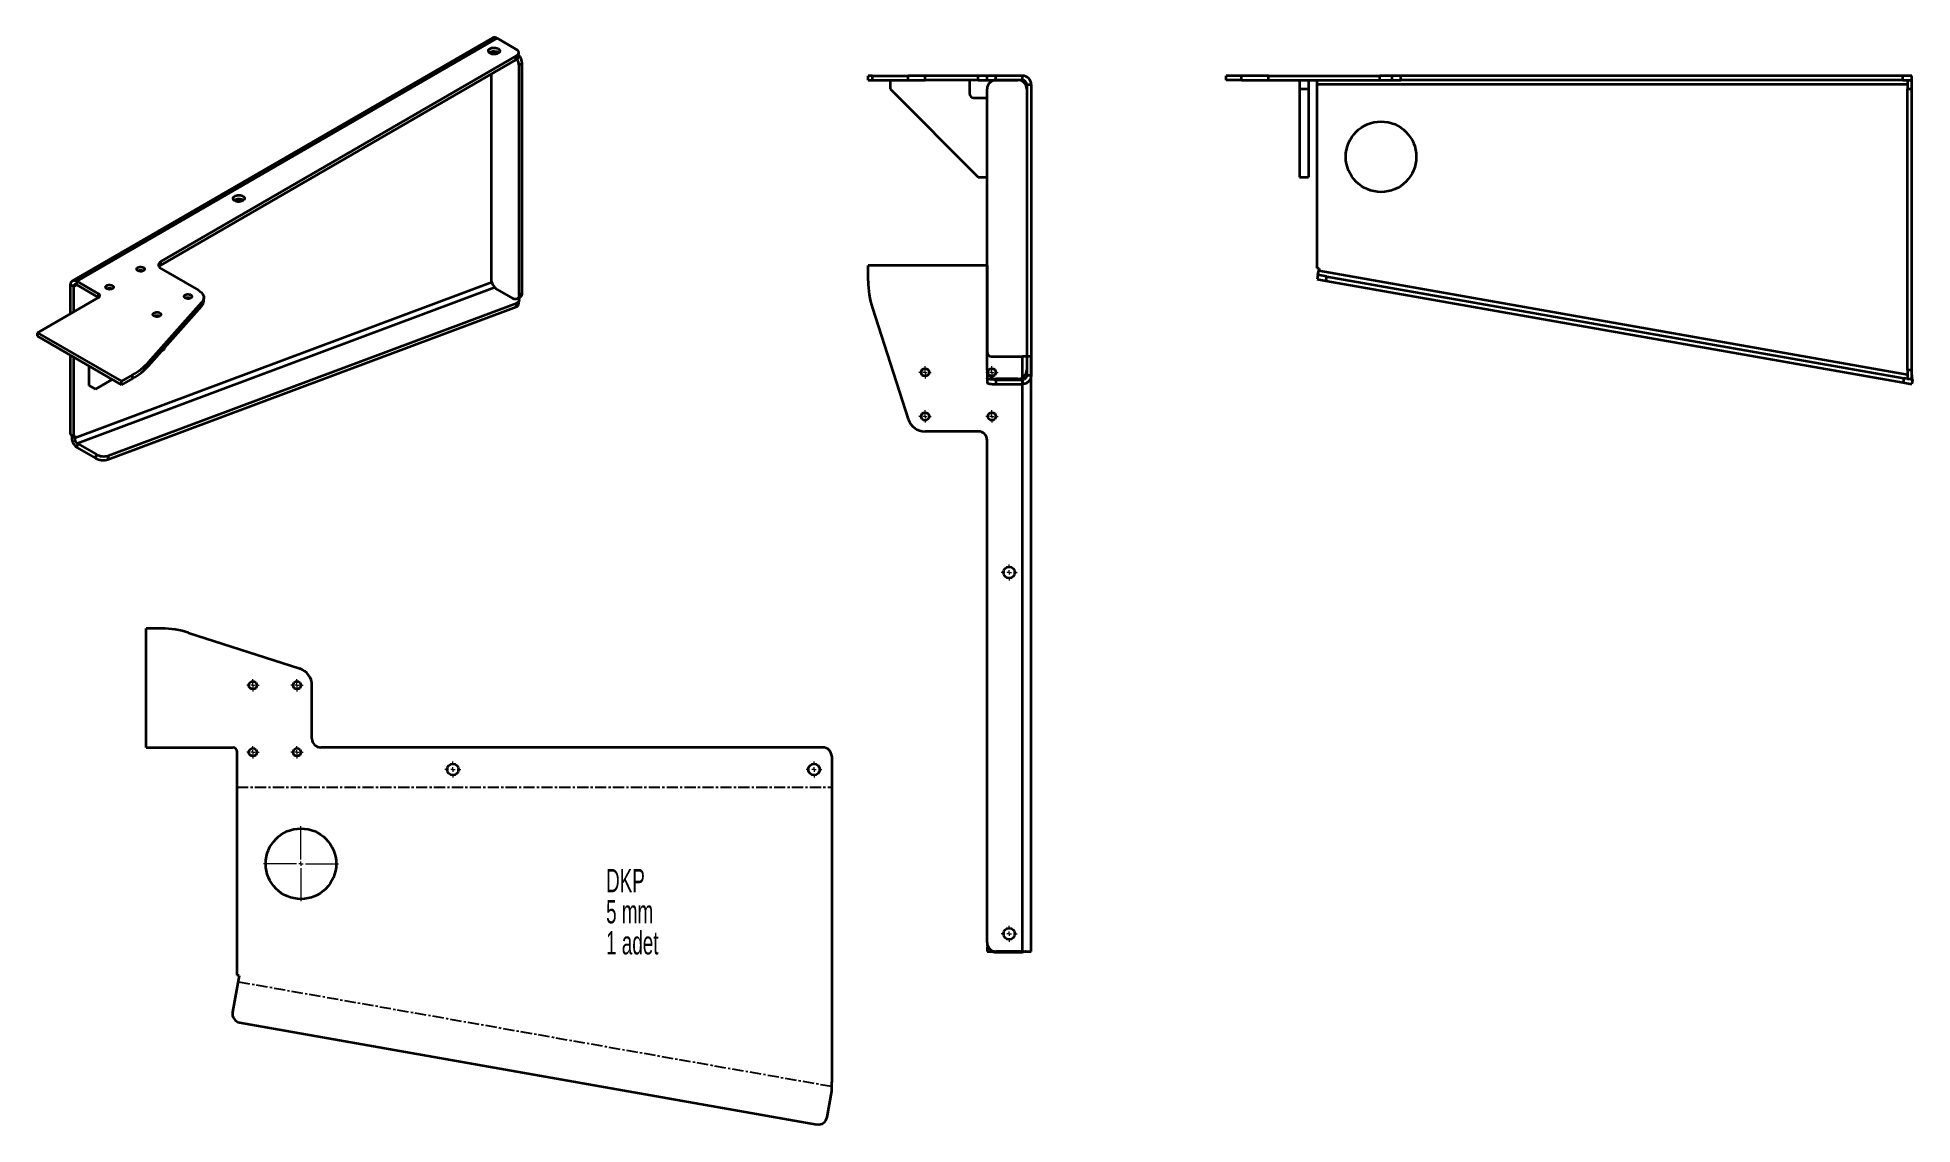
# Model space of a CAD drawing. Header units: millimetres. Extents: x -517 to 1611, y -159 to 1075.
import ezdxf

# ---------------------------------------------------------------- set-up
doc = ezdxf.new("R2010")
doc.units = ezdxf.units.MM
doc.linetypes.add('CENTERX2', pattern=[20.32, 12.7, -2.54, 2.54, -2.54])
doc.styles.add('SLDTEXTSTYLE0', font='TXT', dxfattribs={"width": 0.605})

# ---------------------------------------------------------------- blocks, each defined once
blk = doc.blocks.new('SW_NOTE_0')
at = {"color": 0, "linetype": 'Continuous', "lineweight": 0, "char_height": 26.46, "attachment_point": 1, "style": 'SLDTEXTSTYLE0'}
for s, insert in [('DKP', (0, 34.1)), ('5 mm', (0, -1.2)), ('1 adet', (0, -36.4))]:
    blk.add_mtext(s, dxfattribs=dict(at, insert=insert))
blk = doc.blocks.new('SW_CENTERMARKSYMBOL_0')
at = {"color": 0, "linetype": 'Continuous', "lineweight": 18}
for p, q in [((-5, 0), (-7, 0)), ((0, 0), (-2.5, 0)), ((0, 5), (0, 7)), ((0, 0), (0, 2.5)), ((0, 0), (0, -2.5)), ((0, 0), (2.5, 0)), ((5, 0), (7, 0)), ((0, -5), (0, -7))]:
    blk.add_line(p, q, dxfattribs=at)
blk = doc.blocks.new('SW_CENTERMARKSYMBOL_1')
at = {"color": 0, "linetype": 'Continuous', "lineweight": 18}
for p, q in [((-5, 0), (-7, 0)), ((0, 0), (-2.5, 0)), ((0, 5), (0, 7)), ((0, 0), (0, 2.5)), ((0, 0), (0, -2.5)), ((0, 0), (2.5, 0)), ((5, 0), (7, 0)), ((0, -5), (0, -7))]:
    blk.add_line(p, q, dxfattribs=at)
blk = doc.blocks.new('SW_CENTERMARKSYMBOL_2')
at = {"color": 0, "linetype": 'Continuous', "lineweight": 18}
for p, q in [((-5, 0), (-7, 0)), ((0, 0), (-2.5, 0)), ((0, 5), (0, 7)), ((0, 0), (0, 2.5)), ((0, 0), (0, -2.5)), ((0, 0), (2.5, 0)), ((5, 0), (7, 0)), ((0, -5), (0, -7))]:
    blk.add_line(p, q, dxfattribs=at)
blk = doc.blocks.new('SW_CENTERMARKSYMBOL_3')
at = {"color": 0, "linetype": 'Continuous', "lineweight": 18}
for p, q in [((-5, 0), (-7, 0)), ((0, 0), (-2.5, 0)), ((0, 5), (0, 7)), ((0, 0), (0, 2.5)), ((0, 0), (0, -2.5)), ((0, 0), (2.5, 0)), ((5, 0), (7, 0)), ((0, -5), (0, -7))]:
    blk.add_line(p, q, dxfattribs=at)
blk = doc.blocks.new('SW_CENTERMARKSYMBOL_4')
at = {"color": 0, "linetype": 'Continuous', "lineweight": 18}
for p, q in [((-5, 0), (-9, 0)), ((0, 0), (-2.5, 0)), ((0, 5), (0, 9)), ((0, 0), (0, 2.5)), ((0, 0), (0, -2.5)), ((0, 0), (2.5, 0)), ((5, 0), (9, 0)), ((0, -5), (0, -9))]:
    blk.add_line(p, q, dxfattribs=at)
blk = doc.blocks.new('SW_CENTERMARKSYMBOL_5')
at = {"color": 0, "linetype": 'Continuous', "lineweight": 18}
for p, q in [((-5, 0), (-9, 0)), ((0, 0), (-2.5, 0)), ((0, 5), (0, 9)), ((0, 0), (0, 2.5)), ((0, 0), (0, -2.5)), ((0, 0), (2.5, 0)), ((5, 0), (9, 0)), ((0, -5), (0, -9))]:
    blk.add_line(p, q, dxfattribs=at)
blk = doc.blocks.new('SW_CENTERMARKSYMBOL_6')
at = {"color": 0, "linetype": 'Continuous', "lineweight": 18}
for p, q in [((0, 5), (0, 42.5)), ((-5, 0), (-42.5, 0)), ((0, 0), (-2.5, 0)), ((0, 0), (0, 2.5)), ((0, 0), (0, -2.5)), ((0, 0), (2.5, 0)), ((5, 0), (42.5, 0)), ((0, -5), (0, -42.5))]:
    blk.add_line(p, q, dxfattribs=at)
blk = doc.blocks.new('SW_CENTERMARKSYMBOL_7')
at = {"color": 0, "linetype": 'Continuous', "lineweight": 18}
for p, q in [((-5, 0), (-7, 0)), ((0, 0), (-2.5, 0)), ((0, 5), (0, 7)), ((0, 0), (0, 2.5)), ((0, 0), (0, -2.5)), ((0, 0), (2.5, 0)), ((5, 0), (7, 0)), ((0, -5), (0, -7))]:
    blk.add_line(p, q, dxfattribs=at)
blk = doc.blocks.new('SW_CENTERMARKSYMBOL_8')
at = {"color": 0, "linetype": 'Continuous', "lineweight": 18}
for p, q in [((-5, 0), (-7, 0)), ((0, 0), (-2.5, 0)), ((0, 5), (0, 7)), ((0, 0), (0, 2.5)), ((0, 0), (0, -2.5)), ((0, 0), (2.5, 0)), ((5, 0), (7, 0)), ((0, -5), (0, -7))]:
    blk.add_line(p, q, dxfattribs=at)
blk = doc.blocks.new('SW_CENTERMARKSYMBOL_9')
at = {"color": 0, "linetype": 'Continuous', "lineweight": 18}
for p, q in [((-5, 0), (-7, 0)), ((0, 0), (-2.5, 0)), ((0, 5), (0, 7)), ((0, 0), (0, 2.5)), ((0, 0), (0, -2.5)), ((0, 0), (2.5, 0)), ((5, 0), (7, 0)), ((0, -5), (0, -7))]:
    blk.add_line(p, q, dxfattribs=at)
blk = doc.blocks.new('SW_CENTERMARKSYMBOL_10')
at = {"color": 0, "linetype": 'Continuous', "lineweight": 18}
for p, q in [((-5, 0), (-7, 0)), ((0, 0), (-2.5, 0)), ((0, 5), (0, 7)), ((0, 0), (0, 2.5)), ((0, 0), (0, -2.5)), ((0, 0), (2.5, 0)), ((5, 0), (7, 0)), ((0, -5), (0, -7))]:
    blk.add_line(p, q, dxfattribs=at)
blk = doc.blocks.new('SW_CENTERMARKSYMBOL_11')
at = {"color": 0, "linetype": 'Continuous', "lineweight": 18}
for p, q in [((-5, 0), (-9, 0)), ((0, 0), (-2.5, 0)), ((0, 5), (0, 9)), ((0, 0), (0, 2.5)), ((0, 0), (0, -2.5)), ((0, 0), (2.5, 0)), ((5, 0), (9, 0)), ((0, -5), (0, -9))]:
    blk.add_line(p, q, dxfattribs=at)
blk = doc.blocks.new('SW_CENTERMARKSYMBOL_12')
at = {"color": 0, "linetype": 'Continuous', "lineweight": 18}
for p, q in [((-5, 0), (-9, 0)), ((0, 0), (-2.5, 0)), ((0, 5), (0, 9)), ((0, 0), (0, 2.5)), ((0, 0), (0, -2.5)), ((0, 0), (2.5, 0)), ((5, 0), (9, 0)), ((0, -5), (0, -9))]:
    blk.add_line(p, q, dxfattribs=at)

msp = doc.modelspace()

# ---------------------------------------------------------------- linework, layer by layer
at = {"color": 7, "linetype": 'Continuous', "lineweight": 35}
for p, q in [((-0.2, 1074.1), (-477.5, 798.5)), ((4.8, 1073.6), (-472.5, 798)), ((4.8, 1073.6), (26, 1061.3)), ((26, 1053.2), (-377.1, 820.5)), ((26, 1049.1), (-377.1, 816.4)), ((-2.3, 1058.4), (-2.3, 1056.1)), ((26, 1049.1), (26, 1053.2)), ((28.9, 1053.2), (28.9, 1057.2)), ((29.5, 1043), (33.1, 1045)), ((33.1, 784.5), (33.1, 1045)), ((-2.3, 1032.8), (-2.3, 800.8)), ((29.5, 782.5), (29.5, 1043)), ((425.9, 1026.2), (425.9, 1031.2)), ((430.7, 1031.2), (425.9, 1031.2)), ((425.9, 1026.2), (430.7, 1026.2)), ((430.7, 1026.2), (430.7, 1031.2)), ((430.7, 1031.2), (471.4, 1031.2)), ((430.7, 1026.2), (471.4, 1026.2)), ((450.9, 1026.2), (450.9, 1016.2)), ((471.4, 1026.2), (471.4, 1031.2)), ((490.4, 1031.2), (471.4, 1031.2)), ((471.4, 1026.2), (490.4, 1026.2)), ((490.4, 1026.2), (490.4, 1031.2)), ((550.9, 1031.2), (490.4, 1031.2)), ((550.9, 1026.2), (490.4, 1026.2)), ((540.9, 1026.2), (540.9, 1011.2)), ((550.9, 1026.2), (550.9, 1031.2)), ((560.9, 1031.2), (550.9, 1031.2)), ((550.9, 1026.2), (560.9, 1026.2)), ((560.9, 1026.2), (560.9, 1031.2)), ((570.9, 1031.2), (560.9, 1031.2)), ((560.9, 1026.2), (570.9, 1026.2)), ((570.9, 1026.2), (570.9, 1031.2)), ((600.9, 1031.2), (570.9, 1031.2)), ((600.9, 1026.2), (570.9, 1026.2)), ((570.9, 1026.2), (595.9, 1026.2)), ((600.9, 1026.2), (600.9, 1031.2)), ((849.8, 1031.2), (832.4, 1031.2)), ((832.4, 1026.2), (832.4, 1031.2)), ((849.8, 1026.2), (832.4, 1026.2)), ((849.8, 1026.2), (849.8, 1031.2)), ((880.5, 1031.2), (849.8, 1031.2)), ((849.8, 1026.2), (880.5, 1026.2)), ((880.5, 1026.2), (880.5, 1031.2)), ((880.5, 1031.2), (1006.7, 1031.2)), ((880.5, 1026.2), (1006.7, 1026.2)), ((915.6, 1026.2), (915.6, 1016.2)), ((925.6, 1026.2), (925.6, 1016.2)), ((935.6, 1021.2), (935.6, 1026.2)), ((1006.7, 1026.2), (1006.7, 1031.2)), ((1020.6, 1031.2), (1006.7, 1031.2)), ((1006.7, 1026.2), (1020.6, 1026.2)), ((1020.6, 1026.2), (1020.6, 1031.2)), ((1030.6, 1031.2), (1020.6, 1031.2)), ((1020.6, 1026.2), (1030.6, 1026.2)), ((1030.6, 1026.2), (1030.6, 1031.2)), ((1600.6, 1031.2), (1030.6, 1031.2)), ((1600.6, 1026.2), (1030.6, 1026.2)), ((1600.6, 1026.2), (1600.6, 1031.2)), ((1610.6, 1031.2), (1600.6, 1031.2)), ((1600.6, 1026.2), (1610.6, 1026.2)), ((1605.6, 1026.2), (1605.6, 1016.2)), ((1610.6, 1026.2), (1610.6, 1031.2)), ((1610.6, 1016.2), (1610.6, 1026.2)), ((450.9, 1016.2), (550.9, 916.2)), ((545.9, 1006.2), (560.9, 1006.2)), ((560.9, 697.2), (560.9, 1016.2)), ((605.9, 1021.2), (605.9, 691.4)), ((605.9, 1021.2), (610.9, 1021.2)), ((605.9, 1016.2), (605.9, 697.2)), ((610.9, 1021.2), (610.9, 691.4)), ((915.6, 1016.2), (925.6, 1016.2)), ((915.6, 1016.2), (915.6, 916.2)), ((925.6, 1016.2), (925.6, 916.2)), ((935.6, 812.9), (935.6, 1021.2)), ((1605.6, 1016.2), (1610.6, 1016.2)), ((1605.6, 697.2), (1605.6, 1016.2)), ((1610.6, 697.2), (1610.6, 1016.2)), ((550.9, 916.2), (560.9, 916.2)), ((915.6, 916.2), (925.6, 916.2)), ((-377.1, 816.4), (-377.1, 820.5)), ((-377.1, 812.3), (-334.3, 787.7)), ((425.9, 798.3), (425.9, 815.8)), ((560.9, 815.8), (425.9, 815.8)), ((560.9, 815.8), (560.9, 717.6)), ((937.7, 812.5), (935.6, 812.9)), ((936.4, 805.2), (937.3, 810.1)), ((937.7, 812.5), (937.3, 810.1)), ((-476.1, 791.9), (-479.6, 794)), ((-479.6, 761.3), (-479.6, 794)), ((-476.1, 763.3), (-476.1, 791.9)), ((-447.8, 783.7), (-472.5, 798)), ((-472.5, 794), (-472.5, 798)), ((-447.8, 779.7), (-472.5, 794)), ((4.8, 788.6), (22.5, 778.4)), ((936.4, 805.2), (935.6, 800.2)), ((935.6, 800.2), (945.4, 798.5)), ((946.3, 803.4), (936.4, 805.2)), ((946.3, 803.4), (945.4, 798.5)), ((945.4, 798.5), (1600.7, 683)), ((946.3, 803.4), (1601.6, 687.9)), ((-517.2, 739.6), (-447.8, 779.7)), ((-437.3, 595.7), (26.1, 768.9)), ((-436.7, 600.1), (26.7, 773.2)), ((-391.1, 706.1), (-330.7, 774.2)), ((-391.1, 702), (-330.7, 770.1)), ((-330.7, 770.1), (-330.7, 774.2)), ((-328.5, 775.4), (-328.5, 779.5)), ((26.7, 773.2), (26.1, 768.9)), ((27.5, 777.9), (31, 779.9)), ((28.9, 771.5), (29.5, 775.9)), ((33.1, 784.5), (29.5, 782.5)), ((430.7, 767.6), (471.4, 641.4)), ((-517.2, 735.5), (-517.2, 739.6)), ((-517.2, 739.6), (-421.7, 684.5)), ((-517.2, 735.5), (-421.7, 680.4)), ((-479.6, 623.9), (-479.6, 713.8)), ((-476.1, 621.8), (-476.1, 711.8)), ((-391.1, 702), (-391.1, 706.1)), ((-376, 719), (-373.5, 720.5)), ((-373.5, 720.5), (-376, 719)), ((-373.5, 721.8), (-373.5, 720.5)), ((565.9, 712.6), (600.9, 712.6)), ((600.9, 37.6), (600.9, 712.6)), ((610.9, 712.6), (600.9, 712.6)), ((610.9, 37.6), (610.9, 712.6)), ((-458.4, 679.6), (-458.4, 701.5)), ((-432.3, 686.5), (-451.3, 675.6)), ((-432.3, 686.5), (-444.2, 679.6)), ((-409.4, 691.6), (-421.7, 684.5)), ((-409.4, 687.5), (-421.7, 680.4)), ((-421.7, 680.4), (-421.7, 684.5)), ((-409.4, 687.5), (-409.4, 691.6)), ((560.9, 697.2), (560.9, 687.9)), ((560.9, 687.9), (560.9, 683)), ((595.9, 687.2), (570.9, 687.2)), ((570.9, 686.1), (600.9, 686.1)), ((570.9, 686.1), (570.9, 681.2)), ((570.9, 681.2), (600.9, 681.2)), ((600.9, 686.1), (600.9, 681.2)), ((605.9, 691.4), (610.9, 691.4)), ((1601.6, 687.9), (1600.7, 683)), ((1600.7, 683), (1610.6, 681.2)), ((1611.4, 686.1), (1601.6, 687.9)), ((1610.6, 697.2), (1605.6, 697.2)), ((1605.6, 697.2), (1605.6, 687.2)), ((1605.6, 687.2), (1610.6, 687.2)), ((1610.6, 687.2), (1610.6, 697.2)), ((1611.4, 686.1), (1610.6, 681.2)), ((-451.3, 675.6), (-458.4, 679.6)), ((-451.3, 675.6), (-444.2, 679.6)), ((-476.1, 621.8), (-479.6, 623.9)), ((-478.4, 622.3), (-478.2, 623.1)), ((-474.8, 620.2), (-478.4, 622.3)), ((-474.5, 622.4), (-476.1, 621.8)), ((-474.5, 622.4), (-474.8, 620.2)), ((550.9, 627.6), (490.4, 627.6)), ((560.9, 47.6), (560.9, 617.6)), ((-471.9, 613.8), (-472.5, 609.4)), ((-472.5, 609.4), (-451.3, 597.2)), ((-471.9, 613.8), (-450.7, 601.6)), ((-450.7, 601.6), (-451.3, 597.2)), ((-436.7, 600.1), (-437.3, 595.7)), ((-393.7, 269), (-393.7, 404)), ((-376.3, 404), (-393.7, 404)), ((-345.6, 399.2), (-219.4, 358.5)), ((-205.6, 279), (-205.6, 339.4)), ((-393.7, 269), (-295.6, 269)), ((-290.6, 10.7), (-290.6, 264)), ((374.4, 269), (-195.6, 269)), ((384.4, 259), (384.4, -110.9)), ((560.9, 47.6), (560.9, 46.6)), ((560.9, 42.6), (560.9, 37.6)), ((562.2, 42.6), (560.9, 42.6)), ((560.9, 37.6), (570.9, 37.6)), ((600.9, 37.6), (570.9, 37.6)), ((570.9, 36.7), (600.9, 36.7)), ((600.9, 37.6), (610.9, 37.6)), ((-288.4, 10.3), (-295.8, -31.5)), ((-288.4, 10.3), (-290.6, 10.7)), ((-287.7, -43.1), (367.7, -158.7)), ((379.2, -150.6), (384.4, -121)), ((384.4, -121), (384.4, -110.9))]:
    msp.add_line(p, q, dxfattribs=at)
at = {"color": 8, "linetype": 'Continuous', "lineweight": 35}
for p, q in [((1605.6, 1021.2), (935.6, 1021.2)), ((937.3, 810.1), (1605.6, 692.3)), ((-472.5, 794), (-476.1, 791.9)), ((-474.8, 620.2), (-1.6, 797)), ((2, 790.9), (-471.9, 613.8)), ((-447.8, 779.7), (-447.8, 783.7)), ((600.9, 686.1), (600.9, 688.6)), ((600.9, 36.7), (600.9, 37.6))]:
    msp.add_line(p, q, dxfattribs=at)
at = {"color": 7, "linetype": 'CENTERX2'}
for p, q in [((-290.6, 224), (384.4, 224)), ((384.4, -115.9), (-289.7, 2.9))]:
    msp.add_line(p, q, dxfattribs=at)
at = {"color": 7, "linetype": 'Continuous', "lineweight": 35, "flags": 128}
for points in [[(5.8, 1056.6), (4.7, 1056.1), (3.3, 1055.7), (1.8, 1055.5), (0.3, 1055.6), (-1.2, 1055.8), (-2.5, 1056.2), (-3.6, 1056.8), (-4.5, 1057.5), (-5, 1058.3), (-5.3, 1059.2), (-5.1, 1060), (-4.7, 1060.9), (-3.9, 1061.6), (-2.8, 1062.2), (-1.5, 1062.7), (-0.1, 1063), (1.4, 1063), (2.9, 1062.9), (4.3, 1062.6), (5.6, 1062.1), (6.6, 1061.4), (7.3, 1060.7), (7.7, 1059.8), (7.7, 1059), (7.4, 1058.1), (6.8, 1057.3), (5.8, 1056.6)], [(-4.2, 1057.2), (-3.9, 1057.5), (-2.8, 1058.1), (-1.5, 1058.6), (-0.1, 1058.9), (1.4, 1059), (2.9, 1058.8), (4.3, 1058.5), (5.6, 1058), (6.6, 1057.4), (6.7, 1057.2)], [(26, 1061.3), (27.2, 1060.5), (28.2, 1059.5), (28.7, 1058.4), (28.9, 1057.2), (28.7, 1056.1), (28.2, 1055), (27.2, 1054), (26, 1053.2)], [(-284.1, 889.3), (-285.3, 888.7), (-286.6, 888.4), (-288.1, 888.2), (-289.6, 888.2), (-291.1, 888.4), (-292.4, 888.8), (-293.5, 889.4), (-294.4, 890.1), (-295, 891), (-295.2, 891.8), (-295, 892.7), (-294.6, 893.5), (-293.8, 894.2), (-292.7, 894.9), (-291.4, 895.3), (-290, 895.6), (-288.5, 895.7), (-287, 895.5), (-285.6, 895.2), (-284.4, 894.7), (-283.3, 894.1), (-282.6, 893.3), (-282.2, 892.5), (-282.2, 891.6), (-282.5, 890.7), (-283.1, 890), (-284.1, 889.3)], [(-294.1, 889.9), (-293.8, 890.2), (-292.7, 890.8), (-291.4, 891.2), (-290, 891.5), (-288.5, 891.6), (-287, 891.5), (-285.6, 891.1), (-284.4, 890.6), (-283.3, 890), (-283.2, 889.9)], [(-396.9, 809.9), (-397.9, 809.4), (-399.1, 809.2), (-400.4, 809.1), (-401.6, 809.3), (-402.7, 809.6), (-403.6, 810.2), (-404.3, 810.8), (-404.5, 811.5), (-404.4, 812.3), (-404, 813), (-403.2, 813.5), (-402.2, 814), (-401, 814.2), (-399.7, 814.3), (-398.5, 814.1), (-397.3, 813.8), (-396.4, 813.3), (-395.8, 812.6), (-395.6, 811.9), (-395.6, 811.2), (-396.1, 810.5), (-396.9, 809.9)], [(-377.1, 820.5), (-378.3, 819.6), (-379.2, 818.6), (-379.8, 817.5), (-380, 816.4), (-379.8, 815.3), (-379.2, 814.2), (-378.3, 813.2), (-377.1, 812.3)], [(-479.6, 794), (-479.5, 795.5), (-479.1, 796.8), (-478.4, 797.8), (-477.5, 798.5), (-476.4, 798.9), (-475.2, 799), (-473.9, 798.7), (-472.5, 798)], [(-432.2, 789.5), (-433.2, 789), (-434.4, 788.8), (-435.7, 788.7), (-437, 788.9), (-438.1, 789.2), (-439, 789.7), (-439.6, 790.4), (-439.9, 791.1), (-439.8, 791.9), (-439.3, 792.5), (-438.6, 793.1), (-437.6, 793.6), (-436.4, 793.8), (-435.1, 793.9), (-433.8, 793.7), (-432.7, 793.4), (-431.8, 792.9), (-431.2, 792.2), (-430.9, 791.5), (-431, 790.7), (-431.4, 790.1), (-432.2, 789.5)], [(-334.3, 787.7), (-332.5, 786.4), (-331, 785.1), (-329.8, 783.6), (-329, 782.1), (-328.5, 780.5), (-328.5, 778.9), (-328.8, 777.3), (-329.6, 775.7), (-330.7, 774.2)], [(-343.1, 778.8), (-344.1, 778.4), (-345.3, 778.1), (-346.6, 778.1), (-347.9, 778.3), (-349, 778.6), (-349.9, 779.1), (-350.5, 779.8), (-350.8, 780.5), (-350.7, 781.2), (-350.3, 781.9), (-349.5, 782.5), (-348.5, 783), (-347.3, 783.2), (-346, 783.3), (-344.7, 783.1), (-343.6, 782.8), (-342.7, 782.2), (-342.1, 781.6), (-341.8, 780.9), (-341.9, 780.1), (-342.4, 779.4), (-343.1, 778.8)], [(29.5, 782.5), (29.4, 781), (29, 779.7), (28.3, 778.6), (27.5, 777.9), (26.4, 777.5), (25.2, 777.5), (23.8, 777.8), (22.5, 778.4)], [(28.5, 778.5), (28.8, 778.2), (29.4, 777.2), (29.6, 776.3), (29.4, 775.4), (28.8, 774.5), (27.9, 773.8), (26.7, 773.2)], [(-378.5, 758.4), (-379.5, 758), (-380.7, 757.7), (-382, 757.7), (-383.2, 757.8), (-384.4, 758.2), (-385.3, 758.7), (-385.9, 759.4), (-386.1, 760.1), (-386.1, 760.8), (-385.6, 761.5), (-384.8, 762.1), (-383.8, 762.6), (-382.6, 762.8), (-381.3, 762.9), (-380.1, 762.7), (-379, 762.4), (-378.1, 761.8), (-377.4, 761.2), (-377.2, 760.5), (-377.3, 759.7), (-377.7, 759), (-378.5, 758.4)], [(570.9, 686.1), (568.9, 686.2), (567, 686.3), (565.3, 686.4), (563.8, 686.6), (562.5, 686.9), (561.6, 687.2), (561, 687.5), (560.9, 687.9)], [(560.9, 683), (561, 682.6), (561.6, 682.3), (562.5, 682), (563.8, 681.7), (565.3, 681.5), (567, 681.3), (568.9, 681.2), (570.9, 681.2)]]:
    msp.add_lwpolyline(points, dxfattribs=at)
at = {"color": 7, "linetype": 'Continuous', "lineweight": 35}
for centre, radius in [((1008.1, 939.2), 40), ((490.4, 694.6), 4.5), ((566.4, 694.6), 4.5), ((490.4, 644.6), 4.5), ((566.4, 644.6), 4.5), ((585.9, 467.6), 6.5), ((-272.6, 339.5), 4.5), ((-222.6, 339.5), 4.5), ((-272.6, 263.5), 4.5), ((-222.6, 263.5), 4.5), ((-45.6, 244), 6.5), ((364.4, 244), 6.5), ((-218.1, 137), 40), ((585.9, 57.6), 6.5)]:
    msp.add_circle(centre, radius, dxfattribs=at)
for centre, radius, start, end in [((1.8, 1069.5), 5.03, 54.3824, 114.3071), ((23.9, 1053.7), 5.03, 294.3747, 354.3052), ((14.9, 1042.4), 14.6, 2.1456, 31.5844), ((17.6, 1044.3), 15.5, 2.6972, 43.0301), ((570.9, 1016.2), 10, 90, 180), ((595.9, 1016.2), 10, 360, 90), ((600.9, 1021.2), 10, 360, 90), ((600.9, 1021.2), 5, 360, 90), ((545.9, 1011.2), 5, 180, 270), ((-400, 803.3), 6.98, 66.5008, 113.4992), ((-374.1, 810.8), 6.37, 117.8929, 145.6953), ((-473.9, 792.3), 2.18, 50.7967, 189.214), ((-435.4, 782.9), 6.98, 66.5008, 113.4992), ((13.1, 801.5), 15.4, 182.6055, 237.3945), ((525.9, 798.3), 100, 180, 197.8787), ((-448.5, 781.7), 2.18, 290.7834, 69.2166), ((-346.3, 772.2), 6.98, 66.5008, 113.4992), ((-336.3, 775.6), 7.85, 316.0165, 358.6319), ((25.3, 772.5), 3.78, 282.4596, 344.6472), ((28.2, 784), 4.93, 305.0133, 6.2988), ((-381.7, 751.8), 6.98, 66.5008, 113.4992), ((-445.2, 755.6), 73.3, 299.2488, 317.5661), ((565.9, 717.6), 5, 180, 270), ((-445.2, 751.5), 73.3, 299.2488, 317.5661), ((570.9, 697.2), 10, 180, 270), ((595.9, 697.2), 10, 270, 0), ((490.4, 647.6), 20, 197.8787, 270), ((-465, 620.6), 13.4, 172.8687, 236.0958), ((-468.2, 619.4), 6.72, 172.8687, 236.0958), ((550.9, 617.6), 10, 0, 90), ((-442.5, 613.4), 18.4, 241.4374, 286.5238), ((-441.9, 617.7), 18.4, 241.4374, 286.5238), ((-376.3, 304), 100, 72.1213, 90), ((-225.6, 339.4), 20, 0, 72.1213), ((-195.6, 279), 10, 180, 270), ((-295.6, 264), 5, 0, 90), ((374.4, 259), 10, 360, 90), ((570.9, 47.6), 10, 180, 270), ((570.6, 46.6), 9.73, 180.0198, 204.1734), ((570.8, 46.8), 10.1, 246.0988, 270.0192), ((-285.9, -33.3), 10, 170, 260), ((369.4, -148.8), 10, 260, 350)]:
    msp.add_arc(centre, radius, start, end, dxfattribs=at)
for points, knots in [([(605.9, 691.4), (605.9, 690.7), (605.7, 690), (605.2, 688.8), (604.9, 688.2), (603.9, 687.3), (603.4, 686.9), (602.2, 686.3), (601.5, 686.2), (600.9, 686.1)], [0, 0, 0, 0, 0.25, 0.25, 0.5, 0.5, 0.75, 0.75, 1, 1, 1, 1]), ([(610.9, 691.4), (610.9, 690.1), (610.6, 688.7), (609.6, 686.3), (608.8, 685.2), (607, 683.3), (605.9, 682.6), (603.5, 681.5), (602.2, 681.2), (600.9, 681.2)], [0, 0, 0, 0, 0.25, 0.25, 0.5, 0.5, 0.75, 0.75, 1, 1, 1, 1]), ([(1610.6, 691.4), (1610.6, 690.7), (1610.6, 690), (1610.7, 688.8), (1610.8, 688.2), (1610.9, 687.3), (1611, 686.9), (1611.2, 686.3), (1611.3, 686.2), (1611.4, 686.1)], [0, 0, 0, 0, 0.25, 0.25, 0.5, 0.5, 0.75, 0.75, 1, 1, 1, 1]), ([(605, 37.4), (604.8, 37.4), (604.3, 37.3), (602.8, 37.1), (601.5, 36.8), (600.9, 36.7)], [0, 0, 0, 0, 0.226175, 0.613088, 1, 1, 1, 1])]:
    msp.add_open_spline(points, degree=3, knots=knots, dxfattribs=at)

# ---------------------------------------------------------------- block references
at = {"color": 7, "linetype": 'Continuous', "lineweight": 18}
for name, p in [('SW_CENTERMARKSYMBOL_0', (490.4, 694.6)), ('SW_CENTERMARKSYMBOL_1', (566.4, 694.6)), ('SW_CENTERMARKSYMBOL_3', (490.4, 644.6)), ('SW_CENTERMARKSYMBOL_2', (566.4, 644.6)), ('SW_CENTERMARKSYMBOL_4', (585.9, 467.6)), ('SW_CENTERMARKSYMBOL_7', (-272.6, 339.5)), ('SW_CENTERMARKSYMBOL_10', (-222.6, 339.5)), ('SW_CENTERMARKSYMBOL_8', (-272.6, 263.5)), ('SW_CENTERMARKSYMBOL_9', (-222.6, 263.5)), ('SW_CENTERMARKSYMBOL_11', (-45.6, 244)), ('SW_CENTERMARKSYMBOL_12', (364.4, 244)), ('SW_CENTERMARKSYMBOL_6', (-218.1, 137)), ('SW_CENTERMARKSYMBOL_5', (585.9, 57.6))]:
    msp.add_blockref(name, p, dxfattribs=at)
at = {"color": 7, "linetype": 'Continuous', "lineweight": 0}
msp.add_blockref('SW_NOTE_0', (128.3, 97), dxfattribs=at)

doc.saveas('drawing.dxf')
